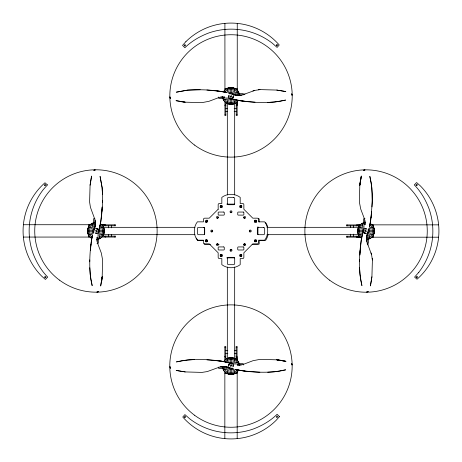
<?xml version="1.0" encoding="UTF-8"?>
<svg xmlns="http://www.w3.org/2000/svg" width="462" height="462" viewBox="0 0 462 462"><rect width="100%" height="100%" fill="white"/><g stroke="black" fill="none" stroke-linecap="round" stroke-linejoin="round"><path stroke-width="0.69" d="M89.784 267.7L90.743 279.169L92.175 285.701L90.13 274.278C89.276 261.284 89.847 248.071 92.469 235.302L91.407 240.535L90.419 250.462M359.54 267.637L360.493 279.106L361.925 285.637L359.886 274.214C359.026 261.221 359.598 248.007 362.22 235.233M95.224 224.861L95.114 221.217M97.026 237.202L97.499 242.983L101.282 252.968L102.645 260.071L102.177 276.853L100.693 285.897L102.177 276.853L101.704 280.988M364.992 222.99L364.974 224.798L364.501 219.017L360.718 209.032L359.355 201.929L359.823 185.147L361.307 176.103L359.823 185.147L360.296 181.012M366.776 237.139L366.886 240.783M89.732 261.804L89.778 259.881M102.483 194.369L102.114 187.52L100.075 176.363L102.137 187.791C102.939 200.785 102.443 213.998 99.78 226.767L100.837 221.535L102.218 206.97L101.836 211.602M359.488 261.74L359.528 259.811M102.489 202.189L102.535 200.265M228.644 96.593L228.782 97.049L228.609 95.9M233.327 96.35L233.096 97.164L233.327 95.894M228.673 366.106L228.904 364.836L228.673 365.65M233.391 366.1L233.218 364.951L233.356 365.407M371.968 206.907L372.268 200.196L371.887 187.722L369.825 176.299L371.246 182.825L372.216 193.676L372.245 202.125L371.05 217.463M100.381 224.185L99.798 226.784M362.202 235.216L361.163 240.465L359.8 255.036L360.164 250.398M369.554 226.721L370.588 221.454L371.598 211.538M90.084 185.216L91.551 176.172L90.084 185.216L89.599 201.992L90.431 207.299L94.75 219.086L95.114 221.217M371.916 276.784L370.449 285.828L371.916 276.784L372.401 260.008L371.569 254.701L367.25 242.914L366.886 240.783M91.869 237.884L92.446 235.279M369.531 226.698L371.113 216.782M90.887 245.218L90.945 244.519M101.299 217.533L101.363 216.845M360.637 245.155L360.701 244.467M228.598 96.125L228.644 95.663M233.356 366.337L233.402 365.875M101.692 280.988L102.16 276.853M359.84 185.147L361.174 176.738M233.275 96.668L233.125 97.107L233.339 96.125M228.661 365.875L228.875 364.893L228.725 365.332M94.953 226.934L95.201 224.821L94.005 229.972L94.312 229.504M367.047 235.066L366.799 237.179L367.723 232.45L367.463 233.252M370.616 221.223L370.126 224.105M88.86 230.307L89.114 228.904M103.009 231.71L102.755 233.114M358.991 230.29L359.245 228.886M373.14 231.693L372.886 233.096M95.415 231.006L95.871 230.371M366.585 230.994L366.129 231.629M362.843 233.304L362.375 235.227L363.196 232.132M99.151 228.696L99.625 226.773L98.81 229.868M97.932 232.565L98.244 232.091M364.068 229.435L363.756 229.909M367.585 232.836L367.995 232.028L367.688 232.496M98.481 230.809L98.516 230.7A18.018 14.715 86.6 0 0 98.793 229.955M363.519 231.191L363.484 231.3A18.018 14.715 86.6 0 0 363.207 232.045M89.697 227.5L92.423 224.769M102.171 234.517L99.445 237.249M359.829 227.483L362.554 224.751M372.303 234.5L369.577 237.231M233.096 97.164L232.877 97.528L233.154 97.043M228.846 364.957L229.123 364.472L228.904 364.836M224.786 92.348L227.483 89.697M236.821 100.011L234.5 102.171M225.179 361.989L227.5 359.829M237.214 369.652L234.517 372.303M232.594 97.846L232.912 97.482L232.577 97.863M229.406 364.154L229.088 364.518L229.423 364.137M212.451 230.336L211.763 231.023L212.451 231.71M230.33 212.456L231.017 211.769L231.705 212.456M231.705 249.59L231.017 250.277L230.33 249.59M249.584 231.71L250.271 231.023L249.584 230.336M207.756 220.258L205.919 221.315L205.919 222.73M254.267 220.963L255.492 220.258L256.716 220.963M228.886 89.114L230.29 88.86M233.096 102.755L231.693 103.009M93.826 224.185L95.23 223.931M98.036 237.826L96.633 238.086M363.964 224.174L365.367 223.914M368.174 237.815L366.77 238.069M228.904 359.245L230.307 358.991M233.114 372.886L231.71 373.14M240.783 95.114L242.92 94.75L254.701 90.431L260.008 89.599L276.79 90.073L285.828 91.551L276.784 90.084M242.92 94.75L245.016 93.971M96.593 233.356L97.049 233.218L95.9 233.391M365.407 228.644L364.951 228.782L366.1 228.609M252.899 90.962L254.701 90.431M221.217 366.886L219.086 367.25L207.299 371.569L201.992 372.401L185.21 371.927L176.172 370.449L185.216 371.916M96.633 239.385C104.614 239.212 107.242 227.31 100.167 223.672A8.472 8.472 0 0 1 97.037 239.408M365.367 222.615C357.386 222.788 354.758 234.69 361.833 238.328A8.472 8.472 0 0 1 364.963 222.592M258.333 89.761L260.008 89.599M240.783 95.114L237.139 95.224M239.016 364.992L237.202 364.974L242.983 364.501L252.968 360.718L260.071 359.355L276.853 359.823L285.897 361.307L276.853 359.823L280.988 360.296M221.217 366.886L224.861 366.776M95.894 228.673L97.164 228.904L96.35 228.673M365.65 233.327L364.836 233.096L366.106 233.327M267.631 102.483L279.106 101.507L285.637 100.075L274.214 102.114C261.221 102.974 248.007 102.408 235.233 99.78L240.483 100.837L255.036 102.2M267.7 372.233L279.169 371.257L285.701 369.825L274.278 371.87C261.284 372.719 248.071 372.158 235.302 369.531L244.531 371.055L259.875 372.245M200.196 89.715L187.457 90.136L176.299 92.175L187.722 90.13C200.722 89.253 213.923 89.888 226.698 92.469L221.454 91.412L206.907 90.032M224.942 88.64L225.854 88.64L225.854 89.876M225.335 92.423L227.073 92.423M238.629 92.423L234.915 92.423L234.915 93.826L239.183 93.826M238.34 93.486L243.266 93.486L243.266 94.883M239.287 95.016L241.124 95.016A0.918 0.918 0 0 1 241.921 95.472M234.915 95.23L239.368 95.23C239.195 87.254 227.298 84.627 223.654 91.701A8.472 8.472 0 0 1 239.443 95.38M222.765 96.853L220.928 96.853A0.918 0.918 0 0 1 220.692 96.818M222.8 98.036L227.073 98.036L227.073 99.445L223.354 99.445M223.712 98.383L218.786 98.383L218.786 96.98M224.942 105.105L225.854 105.105M236.226 105.105L237.145 105.105M224.942 105.711L225.854 105.711M236.226 105.711L237.145 105.711M225.854 108.558L227.24 108.558M234.153 108.558L236.226 108.558M225.854 111.619L227.24 111.619M234.153 111.619L236.226 111.619M224.942 114.853L225.854 114.853M236.226 114.853L237.145 114.853M226.738 204.106L234.656 204.106M222.182 205.63L220.957 205.63A0.918 0.918 0 0 0 220.166 206.092M239.928 205.63L241.152 205.63A0.918 0.918 0 0 1 241.799 205.902M220.253 206.549L222.199 206.549A0.97 0.97 0 0 1 220.738 207.386A0.97 0.97 0 0 1 220.738 205.706A0.97 0.97 0 0 1 222.199 206.549M239.836 206.549L241.776 206.549A0.97 0.97 0 0 1 240.321 207.386A0.97 0.97 0 0 1 240.321 205.706A0.97 0.97 0 0 1 241.776 206.549M222.182 207.467L220.957 207.467A0.918 0.918 0 0 1 220.166 207.011M239.928 207.467L241.152 207.467A0.918 0.918 0 0 0 241.799 207.201M218.37 217.406A0.97 0.97 0 0 0 216.915 216.568A0.97 0.97 0 0 0 216.915 218.249A0.97 0.97 0 0 0 218.37 217.406L217.4 217.406L217.4 218.382M243.659 217.406L244.629 217.406L244.629 218.382M94.883 218.734L93.486 218.734L93.486 223.66M365.02 218.786L363.617 218.786L363.617 223.712M205.567 221.234L207.513 221.234A0.97 0.97 0 0 0 206.052 220.391A0.97 0.97 0 0 0 206.052 222.072A0.97 0.97 0 0 0 207.513 221.234M254.522 221.234L256.462 221.234A0.97 0.97 0 0 1 255.007 222.072A0.97 0.97 0 0 1 255.007 220.391A0.97 0.97 0 0 1 256.462 221.234M23.504 224.728L91.401 224.728M101.207 224.728L104.539 224.728M90.494 224.855L88.64 224.855L88.64 225.774L89.876 225.774M101.184 224.855L115.644 224.855M357.49 224.855L360.822 224.855M371.76 224.855L438.525 224.855M346.356 224.942L360.816 224.942M371.506 224.942L373.36 224.942L373.36 225.854L372.124 225.854M102.385 225.774L115.644 225.774M346.356 225.854L359.511 225.854M103.413 227.327L194.958 227.327M267.042 227.327L358.587 227.327M88.3 227.5L92.013 227.5L92.013 228.904L87.74 228.904M103.569 227.5L99.856 227.5L99.856 228.904L104.129 228.904M358.431 227.483L362.144 227.483L362.144 228.886L357.871 228.886M373.7 227.483L369.987 227.483L369.987 228.886L374.26 228.886M87.555 230.307L92.013 230.307M99.856 230.307L104.314 230.307M357.686 230.29L362.144 230.29M369.987 230.29L374.445 230.29M357.686 231.693L362.144 231.693M369.987 231.693L374.445 231.693M87.555 231.71L92.013 231.71M99.856 231.71L104.314 231.71M87.74 233.114L92.013 233.114L92.013 234.517L88.3 234.517M104.129 233.114L99.856 233.114L99.856 234.517L103.569 234.517M357.871 233.096L362.144 233.096L362.144 234.5L358.431 234.5M374.26 233.096L369.987 233.096L369.987 234.5L373.7 234.5M103.413 234.673L194.958 234.673M267.042 234.673L358.587 234.673M89.876 236.146L88.64 236.146L88.64 237.058M102.489 236.146L115.644 236.146M346.356 236.226L359.615 236.226M372.124 236.226L373.36 236.226L373.36 237.145L371.506 237.145M23.504 237.07L90.494 237.058M101.184 237.058L115.644 237.058M346.356 237.145L360.816 237.145M357.49 237.197L360.822 237.197M371.76 237.197L438.525 237.197M203.511 240.338L197.696 240.338A15.673 15.673 0 0 1 196.402 238.069M205.567 240.812L207.513 240.812A0.97 0.97 0 0 1 206.052 241.655A0.97 0.97 0 0 1 206.052 239.974A0.97 0.97 0 0 1 207.513 240.812M254.522 240.812L256.462 240.812A0.97 0.97 0 0 1 255.007 241.655A0.97 0.97 0 0 1 255.007 239.974A0.97 0.97 0 0 1 256.462 240.812M96.98 243.214L98.383 243.214L98.383 238.288M367.117 243.266L368.514 243.266L368.514 238.34M210.476 244.317L204.735 244.317A0.612 0.612 0 0 1 204.123 243.705M216.222 244.317L219.092 244.317M243.503 244.317L245.657 244.317M252.119 244.317L258.581 244.317A0.612 0.612 0 0 0 259.194 243.705L259.194 240.95A0.612 0.612 0 0 1 259.806 240.338L265.621 240.338A15.673 15.673 0 0 0 268.058 234.592M218.37 244.641A0.97 0.97 0 0 0 216.915 243.797A0.97 0.97 0 0 0 216.915 245.478A0.97 0.97 0 0 0 218.37 244.641L217.4 244.641L217.4 243.665M243.659 244.641L244.629 244.641L244.629 243.665M222.182 254.498L220.957 254.498A0.918 0.918 0 0 0 220.166 254.955M239.928 254.498L241.152 254.498A0.918 0.918 0 0 1 241.799 254.764M220.253 255.498L222.199 255.498A0.97 0.97 0 0 0 220.738 254.66A0.97 0.97 0 0 0 220.738 256.341A0.97 0.97 0 0 0 222.199 255.498M239.836 255.498L241.776 255.498A0.97 0.97 0 0 0 240.321 254.66A0.97 0.97 0 0 0 240.321 256.341A0.97 0.97 0 0 0 241.776 255.498M222.182 256.329L220.957 256.329A0.918 0.918 0 0 1 220.166 255.873M239.928 256.329L241.152 256.329A0.918 0.918 0 0 0 241.799 256.063M226.738 257.86L234.656 257.86M224.855 347.147L225.774 347.147M236.146 347.147L237.058 347.147M225.774 350.381L227.847 350.381M234.76 350.381L236.146 350.381M225.774 353.442L227.847 353.442M234.76 353.442L236.146 353.442M224.855 356.289L225.774 356.289M236.146 356.289L237.058 356.289M224.855 356.895L225.774 356.895M236.146 356.895L237.058 356.895M238.646 362.554L234.927 362.554L234.927 363.964L239.201 363.964M238.288 363.617L243.214 363.617L243.214 365.02M239.235 365.147L241.072 365.147A0.918 0.918 0 0 1 241.308 365.182M227.085 366.77L222.632 366.77C222.805 374.746 234.702 377.373 238.346 370.299A8.472 8.472 0 0 1 222.557 366.62M222.713 366.984L220.876 366.984A0.918 0.918 0 0 1 220.079 366.528M222.817 368.174L227.085 368.174L227.085 369.577L223.371 369.577M223.66 368.514L218.734 368.514L218.734 367.117M234.927 369.577L236.665 369.577M224.855 373.36L225.774 373.36L225.774 372.124M194.363 359.54L182.894 360.493L176.363 361.925L187.786 359.886C200.779 359.026 213.993 359.598 226.767 362.22L221.517 361.163L206.964 359.8M224.798 97.026L219.017 97.499L209.032 101.282L201.929 102.645L185.147 102.177L176.103 100.693L185.147 102.177L181.012 101.692M235.216 99.798L245.155 101.363M221.535 361.163L226.784 362.202M216.782 90.887L226.721 92.446M235.279 369.554L245.218 371.113M216.845 360.637L221.286 361.134M365.875 228.598L366.337 228.644M95.663 233.356L96.125 233.402M276.853 359.84L285.262 361.174M365.332 233.275L364.893 233.125L365.875 233.339M96.125 228.661L97.107 228.875L96.668 228.725M237.89 370.126L240.529 370.593M231.693 88.86L233.096 89.114M230.29 103.009L228.886 102.755M231.71 358.991L233.114 359.245M230.307 373.14L228.904 372.886M230.994 95.415L231.629 95.871M231.006 366.585L230.371 366.129M233.905 94.704L237.179 95.201L232.45 94.277L233.76 94.67M228.095 367.296L224.821 366.799L229.55 367.723L228.24 367.33M228.696 362.843L226.773 362.375L229.949 363.219M233.304 99.151L235.227 99.625L232.057 98.776M229.435 97.932L229.909 98.244M232.565 364.068L232.091 363.756M231.191 98.481L231.3 98.516A18.018 14.715 -3.4 0 0 232.045 98.793M230.809 363.519L230.7 363.484A18.018 14.715 -3.4 0 0 229.955 363.207M234.5 89.697L237.231 92.423M227.483 102.171L224.751 99.445M234.517 359.829L237.249 362.554M227.5 372.303L224.769 369.577M364.836 233.096L364.472 232.877L364.957 233.154M97.043 228.846L97.528 229.123L97.164 228.904M369.652 224.786L372.303 227.483M361.989 236.821L359.829 234.5M100.011 225.179L102.171 227.5M92.348 237.214L89.697 234.517M364.154 232.594L364.518 232.912L364.137 232.577M97.846 229.406L97.482 229.088L97.863 229.423M372.886 228.886L373.14 230.29M359.245 233.096L358.991 231.693M237.815 93.826L238.069 95.23M224.174 98.036L223.914 96.633M237.826 363.964L238.086 365.367M224.185 368.174L223.931 366.77M102.755 228.904L103.009 230.307M89.114 233.114L88.86 231.71M367.25 242.92L368.029 245.016M371.038 252.899L371.569 254.701M222.615 96.633C222.788 104.614 234.69 107.242 238.328 100.167A8.472 8.472 0 0 1 222.592 97.037M239.385 365.367C239.212 357.386 227.31 354.758 223.672 361.833A8.472 8.472 0 0 1 239.408 364.963M372.239 258.333L372.401 260.008M369.577 225.335L369.577 227.073M369.577 238.629L369.577 234.915L368.174 234.915L368.174 239.183M366.984 239.287L366.984 241.124A0.918 0.918 0 0 1 366.528 241.921M366.77 234.915L366.77 239.368C374.746 239.195 377.373 227.298 370.299 223.654A8.472 8.472 0 0 1 366.62 239.443M365.147 222.765L365.147 220.928A0.918 0.918 0 0 1 365.182 220.692M363.964 222.8L363.964 227.073L362.554 227.073L362.554 223.354M356.895 224.942L356.895 225.854M356.895 236.226L356.895 237.145M356.289 224.942L356.289 225.854M356.289 236.226L356.289 237.145M353.442 225.854L353.442 227.24M353.442 234.153L353.442 236.226M350.381 225.854L350.381 227.24M350.381 234.153L350.381 236.226M347.147 224.942L347.147 225.854M347.147 236.226L347.147 237.145M259.194 221.979L259.194 219.231A0.612 0.612 0 0 0 258.581 218.618M257.935 226.744L257.935 234.661M256.404 222.193L256.404 220.969A0.918 0.918 0 0 0 255.948 220.172M256.404 239.934L256.404 241.158A0.918 0.918 0 0 1 256.139 241.811M255.492 220.258L255.492 222.205M255.492 239.842L255.492 241.788M254.568 222.193L254.568 220.969A0.918 0.918 0 0 1 255.03 220.172M254.568 239.934L254.568 241.158A0.918 0.918 0 0 0 254.839 241.811M240.806 205.573L240.806 207.519M240.806 254.527L240.806 256.474M237.249 23.51L237.249 91.412M237.249 101.213L237.249 104.545M237.145 90.494L237.145 88.64L236.226 88.64L236.226 89.876M237.145 101.184L237.145 115.644M237.179 357.501L237.179 360.834M237.179 371.771L237.179 438.536M237.058 346.356L237.058 360.816M237.058 371.506L237.058 373.36L236.146 373.36L236.146 372.124M236.226 102.385L236.226 115.644M236.146 346.356L236.146 359.511M234.673 103.413L234.673 194.958M234.673 267.042L234.673 358.587M234.5 88.3L234.5 92.013L233.096 92.013L233.096 87.74M234.5 103.569L234.5 99.856L233.096 99.856L233.096 104.129M234.517 358.431L234.517 362.144L233.114 362.144L233.114 357.871M234.517 373.7L234.517 369.987L233.114 369.987L233.114 374.26M231.693 87.555L231.693 92.013M231.693 99.856L231.693 104.314M231.71 357.686L231.71 362.144M231.71 369.987L231.71 374.445M230.307 357.686L230.307 362.144M230.307 369.987L230.307 374.445M230.29 87.555L230.29 92.013M230.29 99.856L230.29 104.314M228.886 87.74L228.886 92.013L227.483 92.013L227.483 88.3M228.886 104.129L228.886 99.856L227.483 99.856L227.483 103.569M228.904 357.871L228.904 362.144L227.5 362.144L227.5 358.431M228.904 374.26L228.904 369.987L227.5 369.987L227.5 373.7M227.327 103.413L227.327 194.958M227.327 267.042L227.327 358.587M225.854 102.489L225.854 115.644M225.774 346.356L225.774 359.615M224.907 23.51L224.942 90.494M224.942 101.184L224.942 115.644M224.855 346.356L224.838 360.834M224.855 371.506L224.838 438.536M221.223 205.573L221.223 207.519M221.223 254.527L221.223 256.474M206.537 220.258L206.537 222.205M206.537 239.842L206.537 241.788M206.139 222.193L206.139 220.969A0.918 0.918 0 0 1 206.595 220.172M206.139 239.322L206.139 241.158A0.918 0.918 0 0 0 206.404 241.811M205.919 239.755L205.919 241.874M204.608 227.466L204.608 234.661M114.853 224.855L114.853 225.774M114.853 236.146L114.853 237.058M111.619 225.774L111.619 227.847M111.619 234.76L111.619 236.146M108.558 225.774L108.558 227.847M108.558 234.76L108.558 236.146M105.711 224.855L105.711 225.774M105.711 236.146L105.711 237.058M105.105 224.855L105.105 225.774M105.105 236.146L105.105 237.058M99.445 238.646L99.445 234.927L98.036 234.927L98.036 239.201M96.853 239.235L96.853 241.072A0.918 0.918 0 0 1 96.818 241.308M95.23 227.085L95.23 222.632C87.254 222.805 84.627 234.702 91.701 238.346A8.472 8.472 0 0 1 95.38 222.557M95.016 222.713L95.016 220.876A0.918 0.918 0 0 1 95.472 220.079M93.826 222.817L93.826 227.085L92.423 227.085L92.423 223.371M92.423 234.927L92.423 236.665M231.676 96.616A0.97 0.97 0 0 1 231.474 96.772M231.243 96.87A0.97 0.97 0 0 1 230.024 95.934M232.011 98.862A17.937 14.64 -3.4 0 1 231.144 98.562M230.677 93.844A17.562 15.188 -5.8 0 0 229.579 93.44A17.088 14.732 -5.6 0 1 230.757 93.855M232.761 99.035A3.557 3.557 0 0 1 227.893 97.759M229.169 92.891A3.557 3.557 0 0 1 234.401 95.022M231.693 98.62A2.749 2.749 0 0 1 228.592 97.355M229.579 93.59A2.749 2.749 0 0 1 233.622 95.236M229.088 95.461A1.94 1.94 0 0 1 229.279 94.993M231.462 94.075A1.94 1.94 0 0 1 232.334 94.571M231.289 97.135A1.23 1.23 0 0 1 230.359 97.02M230.105 96.824A1.23 1.23 0 0 1 229.909 96.57M96.87 230.757A0.97 0.97 0 0 1 95.934 231.976M96.616 230.324A0.97 0.97 0 0 1 96.772 230.526M98.862 229.989A17.937 14.64 86.6 0 1 98.562 230.856M93.844 231.323A17.562 15.188 84.2 0 0 93.44 232.421A17.088 14.732 84.4 0 1 93.855 231.243M99.059 229.239A3.557 3.557 0 0 1 97.782 234.107M92.914 232.831A3.557 3.557 0 0 1 95.045 227.599M98.62 230.307A2.749 2.749 0 0 1 97.355 233.408M93.59 232.421A2.749 2.749 0 0 1 95.236 228.378M95.461 232.912A1.94 1.94 0 0 1 94.993 232.721M94.075 230.538A1.94 1.94 0 0 1 94.571 229.666M97.135 230.711A1.23 1.23 0 0 1 97.02 231.641M96.824 231.895A1.23 1.23 0 0 1 96.57 232.091M230.324 365.384A0.97 0.97 0 0 1 230.526 365.228M230.757 365.13A0.97 0.97 0 0 1 231.976 366.066M229.989 363.138A17.937 14.64 -3.4 0 1 230.856 363.438M231.323 368.156A17.562 15.188 -5.8 0 0 232.421 368.561A17.088 14.732 -5.6 0 1 231.243 368.145M232.831 369.109A3.557 3.557 0 0 1 227.599 366.978M229.239 362.965A3.557 3.557 0 0 1 234.107 364.241M232.421 368.41A2.749 2.749 0 0 1 228.378 366.764M230.307 363.38A2.749 2.749 0 0 1 233.408 364.645M232.912 366.539A1.94 1.94 0 0 1 232.721 367.007M230.538 367.925A1.94 1.94 0 0 1 229.666 367.429M230.711 364.864A1.23 1.23 0 0 1 231.641 364.98M231.895 365.176A1.23 1.23 0 0 1 232.091 365.43M207.513 220.172A0.918 0.918 0 0 1 207.704 220.316M207.565 241.713A0.918 0.918 0 0 1 207.253 240.044M206.837 222.424A0.918 0.918 0 0 1 207.704 221.46M265.621 222.592A15.673 15.673 0 0 1 267.671 226.819M254.672 221.962A0.918 0.918 0 0 1 256.364 222.089M365.384 231.676A0.97 0.97 0 0 1 365.228 231.474M365.13 231.243A0.97 0.97 0 0 1 366.066 230.024M363.138 232.011A17.937 14.64 86.6 0 1 363.438 231.144M368.156 230.677A17.562 15.188 84.2 0 0 368.561 229.579A17.088 14.732 84.4 0 1 368.145 230.757M369.086 229.169A3.557 3.557 0 0 1 366.949 234.401M362.941 232.761A3.557 3.557 0 0 1 364.218 227.893M368.41 229.579A2.749 2.749 0 0 1 366.764 233.622M363.38 231.693A2.749 2.749 0 0 1 364.645 228.592M367.925 231.462A1.94 1.94 0 0 1 367.429 232.334M366.539 229.088A1.94 1.94 0 0 1 367.007 229.279M364.864 231.289A1.23 1.23 0 0 1 364.98 230.359M365.176 230.105A1.23 1.23 0 0 1 365.43 229.909M88.733 230.827C88.716 234.222 88.721 228.598 88.733 230.827M103.234 230.844C103.217 234.24 103.222 228.615 103.234 230.844M358.778 230.653C358.766 234.049 358.772 228.424 358.778 230.653M373.279 230.671C373.267 234.061 373.273 228.436 373.279 230.671M98.493 231.029L98.643 230.665L98.493 231.035M363.513 230.815L363.357 231.335L363.513 230.815M93.312 232.363L92.989 233.391L93.318 232.363M369.011 228.609L368.688 229.637L369.011 228.609M47.395 184.91L43.214 189.668A67.313 67.313 0 0 0 33.154 253.736C36.486 262.341 41.199 270.518 47.707 277.113L45.392 279.446L41.649 276.114A64.074 64.074 0 0 1 44.987 182.761L47.395 184.91M418.786 272.332L414.605 277.09L417.013 279.239A64.074 64.074 0 0 0 420.351 185.886L416.608 182.554L414.293 184.887C420.801 191.482 425.514 199.659 428.846 208.264A67.313 67.313 0 0 1 418.786 272.332M185.886 41.649L182.554 45.392L184.887 47.707C191.482 41.199 199.659 36.486 208.264 33.154A67.313 67.313 0 0 1 272.332 43.214L277.09 47.395L279.239 44.987A64.074 64.074 0 0 0 185.886 41.649M279.446 416.608L276.114 420.351A64.074 64.074 0 0 1 182.761 417.013L184.91 414.605L189.668 418.786A67.313 67.313 0 0 0 253.736 428.846C262.341 425.514 270.518 420.801 277.113 414.293L279.446 416.608M218.168 209.257L209.251 218.174L204.701 218.174A1.224 1.224 0 0 0 203.482 219.398L203.482 221.847L197.361 221.847A15.298 15.298 0 0 0 197.361 240.2L203.482 240.2L203.482 242.648A1.224 1.224 0 0 0 204.701 243.872L209.251 243.872L218.168 252.789L218.168 257.334A1.224 1.224 0 0 0 219.392 258.558L221.835 258.558L221.835 264.68A15.298 15.298 0 0 0 240.194 264.68L240.194 258.558L242.642 258.558A1.224 1.224 0 0 0 243.867 257.334L243.867 252.789L252.783 243.872L257.328 243.872A1.224 1.224 0 0 0 258.553 242.648L258.553 240.2L264.674 240.2A15.298 15.298 0 0 0 264.674 221.847L258.553 221.847L258.553 219.398A1.224 1.224 0 0 0 257.328 218.174L252.783 218.174L243.867 209.257L243.867 204.712A1.224 1.224 0 0 0 242.642 203.488L240.194 203.488L240.194 197.366A15.298 15.298 0 0 0 221.835 197.366L221.835 203.488L219.392 203.488A1.224 1.224 0 0 0 218.168 204.712L218.168 209.257M94.519 170.103L93.751 170.357L95.299 169.993L94.519 170.103M364.27 170.033L363.507 170.287L365.049 169.929L364.27 170.033M98.493 291.713L96.951 292.071L98.493 291.713M368.249 291.643L366.701 292.007L368.249 291.643M229.984 88.721L231.889 88.727L229.984 88.721M229.966 103.222L231.878 103.228L229.966 103.222M230.157 358.772L232.068 358.772L230.157 358.772M230.14 373.273L232.051 373.273L230.14 373.273M233.466 197.366L228.569 197.366A1.224 1.224 0 0 0 227.344 198.591L227.344 203.488A1.224 1.224 0 0 0 228.569 204.712L233.466 204.712A1.224 1.224 0 0 0 234.69 203.488L234.69 198.591A1.224 1.224 0 0 0 233.466 197.366M223.672 212.052L218.78 212.052A0.612 0.612 0 0 0 218.168 212.664L218.168 214.501A0.612 0.612 0 0 0 218.78 215.113L223.672 215.113A0.612 0.612 0 0 0 224.284 214.501L224.284 212.664A0.612 0.612 0 0 0 223.672 212.052M243.255 212.052L238.357 212.052A0.612 0.612 0 0 0 237.745 212.664L237.745 214.501A0.612 0.612 0 0 0 238.357 215.113L243.255 215.113A0.612 0.612 0 0 0 243.867 214.501L243.867 212.664A0.612 0.612 0 0 0 243.255 212.052M203.482 227.35L198.585 227.35A1.224 1.224 0 0 0 197.361 228.575L197.361 233.472A1.224 1.224 0 0 0 198.585 234.696L203.482 234.696A1.224 1.224 0 0 0 204.701 233.472L204.701 228.575A1.224 1.224 0 0 0 203.482 227.35M263.45 227.35L258.553 227.35A1.224 1.224 0 0 0 257.328 228.575L257.328 233.472A1.224 1.224 0 0 0 258.553 234.696L263.45 234.696A1.224 1.224 0 0 0 264.674 233.472L264.674 228.575A1.224 1.224 0 0 0 263.45 227.35M223.672 246.933L218.78 246.933A0.612 0.612 0 0 0 218.168 247.545L218.168 249.382A0.612 0.612 0 0 0 218.78 249.994L223.672 249.994A0.612 0.612 0 0 0 224.284 249.382L224.284 247.545A0.612 0.612 0 0 0 223.672 246.933M243.255 246.933L238.357 246.933A0.612 0.612 0 0 0 237.745 247.545L237.745 249.382A0.612 0.612 0 0 0 238.357 249.994L243.255 249.994A0.612 0.612 0 0 0 243.867 249.382L243.867 247.545A0.612 0.612 0 0 0 243.255 246.933M233.466 257.334L228.569 257.334A1.224 1.224 0 0 0 227.344 258.558L227.344 263.455A1.224 1.224 0 0 0 228.569 264.68L233.466 264.68A1.224 1.224 0 0 0 234.69 263.455L234.69 258.558A1.224 1.224 0 0 0 233.466 257.334M230.971 98.493L231.335 98.643L230.965 98.493M231.185 363.513L230.665 363.357L231.185 363.513M232.836 94.415L232.028 94.005L232.842 94.415M229.504 367.688L229.164 367.585L229.972 367.995L229.504 367.688M229.637 93.312L228.609 92.989L229.637 93.318M233.391 369.011L232.363 368.688L233.391 369.011M291.897 94.519L291.643 93.751L292.007 95.299L291.897 94.519M291.967 364.27L291.713 363.507L292.071 365.049L291.967 364.27M170.287 98.493L169.929 96.951L170.287 98.493M170.357 368.249L169.993 366.701L170.357 368.249M194.548 145.062A61.192 61.192 0 0 0 291.817 102.957A61.192 61.192 0 0 0 206.716 39.778A61.192 61.192 0 0 0 194.548 145.062M59.454 280.105A61.192 61.192 0 0 0 156.722 237.999A61.192 61.192 0 0 0 71.622 174.815A61.192 61.192 0 0 0 59.454 280.105M194.496 415.199A61.192 61.192 0 0 0 291.759 373.094A61.192 61.192 0 0 0 206.664 309.91A61.192 61.192 0 0 0 194.496 415.199M244.144 245.478A0.97 0.97 0 0 0 245.605 244.641A0.97 0.97 0 0 0 244.144 243.797A0.97 0.97 0 0 0 244.144 245.478M230.33 250.964A0.97 0.97 0 0 0 231.953 250.531A0.97 0.97 0 0 0 230.763 249.341A0.97 0.97 0 0 0 230.33 250.964M249.786 231.866A0.97 0.97 0 0 0 251.241 231.023A0.97 0.97 0 0 0 249.786 230.18A0.97 0.97 0 0 0 249.786 231.866M244.144 218.249A0.97 0.97 0 0 0 245.605 217.406A0.97 0.97 0 0 0 244.144 216.568A0.97 0.97 0 0 0 244.144 218.249M211.273 231.866A0.97 0.97 0 0 0 212.734 231.023A0.97 0.97 0 0 0 211.273 230.18A0.97 0.97 0 0 0 211.273 231.866M230.532 212.612A0.97 0.97 0 0 0 231.988 211.769A0.97 0.97 0 0 0 230.532 210.926A0.97 0.97 0 0 0 230.532 212.612M276.68 45.623A0.612 0.612 0 0 0 277.598 45.097A0.612 0.612 0 0 0 276.68 44.566A0.612 0.612 0 0 0 276.68 45.623M184.627 45.83A0.612 0.612 0 0 0 185.545 45.299A0.612 0.612 0 0 0 184.627 44.768A0.612 0.612 0 0 0 184.627 45.83M184.708 417.434A0.612 0.612 0 0 0 185.626 416.903A0.612 0.612 0 0 0 184.708 416.377A0.612 0.612 0 0 0 184.708 417.434M276.761 417.232A0.612 0.612 0 0 0 277.679 416.701A0.612 0.612 0 0 0 276.761 416.17A0.612 0.612 0 0 0 276.761 417.232M416.597 277.518A0.612 0.612 0 0 0 417.515 276.986A0.612 0.612 0 0 0 416.597 276.455A0.612 0.612 0 0 0 416.597 277.518M416.395 185.464A0.612 0.612 0 0 0 417.313 184.933A0.612 0.612 0 0 0 416.395 184.402A0.612 0.612 0 0 0 416.395 185.464M44.791 185.545A0.612 0.612 0 0 0 45.709 185.014A0.612 0.612 0 0 0 44.791 184.482A0.612 0.612 0 0 0 44.791 185.545M44.993 277.598A0.612 0.612 0 0 0 45.911 277.067A0.612 0.612 0 0 0 44.993 276.536A0.612 0.612 0 0 0 44.993 277.598M329.591 280.157A61.192 61.192 0 0 0 426.853 238.051A61.192 61.192 0 0 0 341.759 174.873A61.192 61.192 0 0 0 329.591 280.157"/></g></svg>
